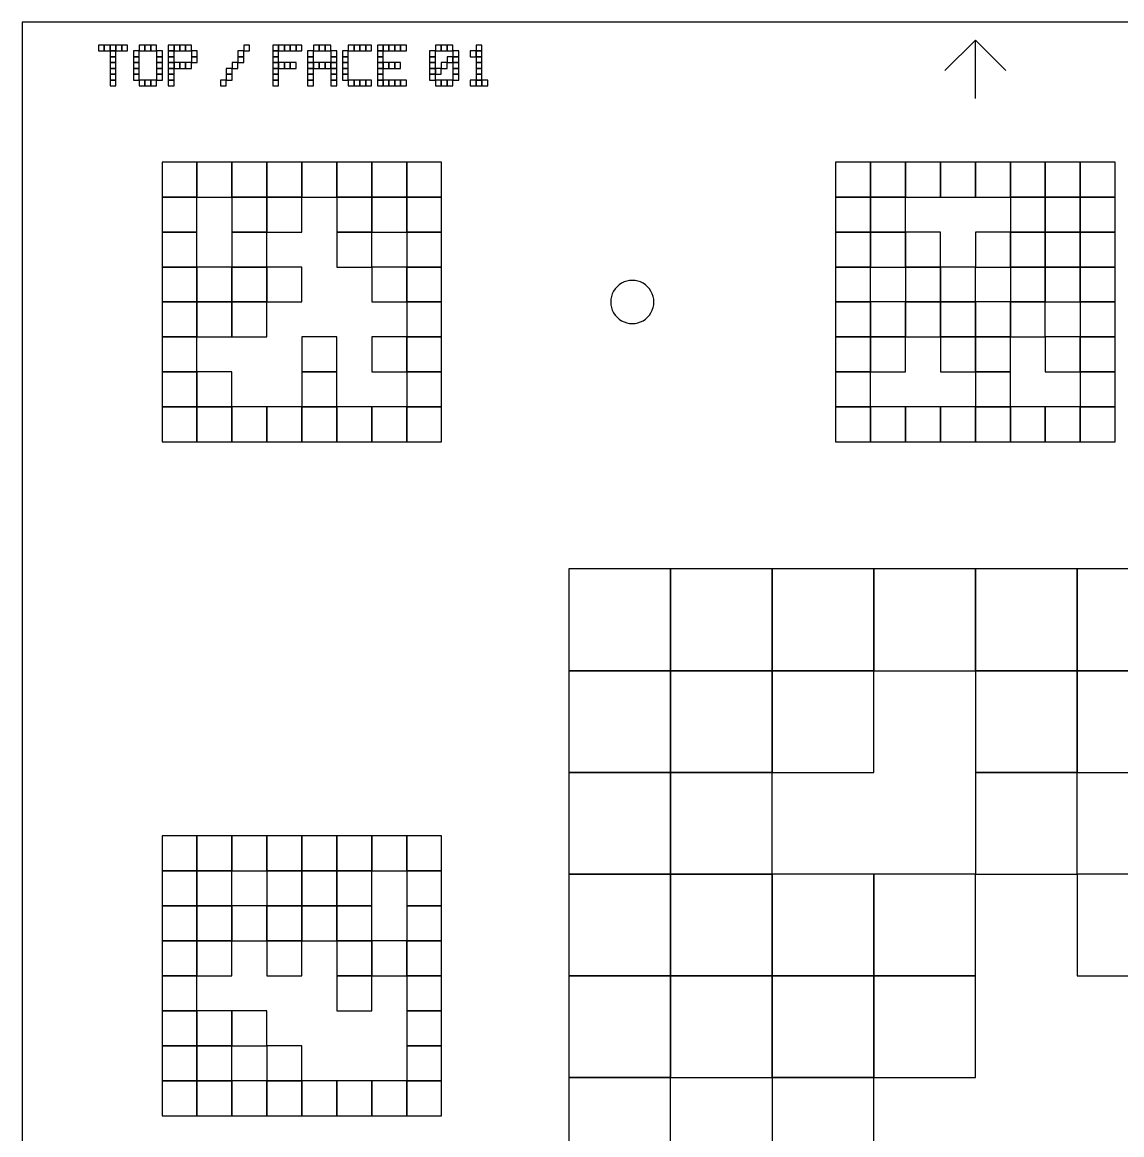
# Model space of a CAD drawing. Extents: x 0 to 490, y 0 to 320.
# Drawn here: x 0 to 86.5, y 232.5 to 320 of the extents above; entities that cross this region are included whole.
import ezdxf

# ---------------------------------------------------------------- set-up
doc = ezdxf.new("R2010")
doc.units = 0
for name, color, linetype in [('BLACK_POCKET', 7, 'CONTINUOUS'), ('BOARD_TEXT', 2, 'CONTINUOUS'), ('CUT', 1, 'CONTINUOUS'), ('MOUNT_HOLE', 5, 'CONTINUOUS'), ('ORIENTATION', 1, 'CONTINUOUS')]:
    doc.layers.add(name, color=color, linetype=linetype)

msp = doc.modelspace()

# ---------------------------------------------------------------- linework, layer by layer
at = {"layer": 'BLACK_POCKET'}
for p, q in [((13.75, 309), (11, 309)), ((11, 309), (11, 306.25)), ((13.75, 306.25), (13.75, 309)), ((16.5, 309), (13.75, 309)), ((13.75, 309), (13.75, 306.25)), ((16.5, 306.25), (16.5, 309)), ((19.25, 309), (16.5, 309)), ((16.5, 309), (16.5, 306.25)), ((19.25, 306.25), (19.25, 309)), ((22, 309), (19.25, 309)), ((19.25, 309), (19.25, 306.25)), ((22, 306.25), (22, 309)), ((24.75, 309), (22, 309)), ((22, 309), (22, 306.25)), ((24.75, 306.25), (24.75, 309)), ((27.5, 309), (24.75, 309)), ((24.75, 309), (24.75, 306.25)), ((27.5, 306.25), (27.5, 309)), ((30.25, 309), (27.5, 309)), ((27.5, 309), (27.5, 306.25)), ((30.25, 306.25), (30.25, 309)), ((33, 309), (30.25, 309)), ((30.25, 309), (30.25, 306.25)), ((33, 306.25), (33, 309)), ((66.75, 309), (64, 309)), ((64, 309), (64, 306.25)), ((66.75, 306.25), (66.75, 309)), ((69.5, 309), (66.75, 309)), ((66.75, 309), (66.75, 306.25)), ((69.5, 306.25), (69.5, 309)), ((72.25, 309), (69.5, 309)), ((69.5, 309), (69.5, 306.25)), ((72.25, 306.25), (72.25, 309)), ((75, 309), (72.25, 309)), ((72.25, 309), (72.25, 306.25)), ((75, 306.25), (75, 309)), ((77.75, 309), (75, 309)), ((75, 309), (75, 306.25)), ((77.75, 306.25), (77.75, 309)), ((80.5, 309), (77.75, 309)), ((77.75, 309), (77.75, 306.25)), ((80.5, 306.25), (80.5, 309)), ((83.25, 309), (80.5, 309)), ((80.5, 309), (80.5, 306.25)), ((83.25, 306.25), (83.25, 309)), ((86, 309), (83.25, 309)), ((83.25, 309), (83.25, 306.25)), ((86, 306.25), (86, 309)), ((11, 306.25), (13.75, 306.25)), ((13.75, 306.25), (11, 306.25)), ((11, 306.25), (11, 303.5)), ((13.75, 306.25), (16.5, 306.25)), ((13.75, 303.5), (13.75, 306.25)), ((16.5, 306.25), (19.25, 306.25)), ((19.25, 306.25), (16.5, 306.25)), ((16.5, 306.25), (16.5, 303.5)), ((19.25, 306.25), (22, 306.25)), ((19.25, 303.5), (19.25, 306.25)), ((22, 306.25), (19.25, 306.25)), ((19.25, 306.25), (19.25, 303.5)), ((22, 306.25), (24.75, 306.25)), ((22, 303.5), (22, 306.25)), ((24.75, 306.25), (27.5, 306.25)), ((27.5, 306.25), (24.75, 306.25)), ((24.75, 306.25), (24.75, 303.5)), ((27.5, 306.25), (30.25, 306.25)), ((27.5, 303.5), (27.5, 306.25)), ((30.25, 306.25), (27.5, 306.25)), ((27.5, 306.25), (27.5, 303.5)), ((30.25, 306.25), (33, 306.25)), ((30.25, 303.5), (30.25, 306.25)), ((33, 306.25), (30.25, 306.25)), ((30.25, 306.25), (30.25, 303.5)), ((33, 303.5), (33, 306.25)), ((64, 306.25), (66.75, 306.25)), ((66.75, 306.25), (64, 306.25)), ((64, 306.25), (64, 303.5)), ((66.75, 306.25), (69.5, 306.25)), ((66.75, 303.5), (66.75, 306.25)), ((69.5, 306.25), (66.75, 306.25)), ((66.75, 306.25), (66.75, 303.5)), ((69.5, 306.25), (72.25, 306.25)), ((69.5, 303.5), (69.5, 306.25)), ((72.25, 306.25), (75, 306.25)), ((75, 306.25), (77.75, 306.25)), ((77.75, 306.25), (80.5, 306.25)), ((80.5, 306.25), (77.75, 306.25)), ((77.75, 306.25), (77.75, 303.5)), ((80.5, 306.25), (83.25, 306.25)), ((80.5, 303.5), (80.5, 306.25)), ((83.25, 306.25), (80.5, 306.25)), ((80.5, 306.25), (80.5, 303.5)), ((83.25, 306.25), (86, 306.25)), ((83.25, 303.5), (83.25, 306.25)), ((86, 306.25), (83.25, 306.25)), ((83.25, 306.25), (83.25, 303.5)), ((86, 303.5), (86, 306.25)), ((11, 303.5), (13.75, 303.5)), ((13.75, 303.5), (11, 303.5)), ((11, 303.5), (11, 300.75)), ((13.75, 300.75), (13.75, 303.5)), ((16.5, 303.5), (19.25, 303.5)), ((19.25, 303.5), (16.5, 303.5)), ((16.5, 303.5), (16.5, 300.75)), ((19.25, 303.5), (22, 303.5)), ((19.25, 300.75), (19.25, 303.5)), ((24.75, 303.5), (27.5, 303.5)), ((27.5, 303.5), (24.75, 303.5)), ((24.75, 303.5), (24.75, 300.75)), ((27.5, 303.5), (30.25, 303.5)), ((27.5, 300.75), (27.5, 303.5)), ((30.25, 303.5), (33, 303.5)), ((33, 303.5), (30.25, 303.5)), ((30.25, 303.5), (30.25, 300.75)), ((33, 300.75), (33, 303.5)), ((64, 303.5), (66.75, 303.5)), ((66.75, 303.5), (64, 303.5)), ((64, 303.5), (64, 300.75)), ((66.75, 303.5), (69.5, 303.5)), ((66.75, 300.75), (66.75, 303.5)), ((69.5, 303.5), (66.75, 303.5)), ((66.75, 303.5), (66.75, 300.75)), ((69.5, 300.75), (69.5, 303.5)), ((72.25, 303.5), (69.5, 303.5)), ((69.5, 303.5), (69.5, 300.75)), ((72.25, 300.75), (72.25, 303.5)), ((77.75, 303.5), (75, 303.5)), ((75, 303.5), (75, 300.75)), ((77.75, 303.5), (80.5, 303.5)), ((77.75, 300.75), (77.75, 303.5)), ((80.5, 303.5), (77.75, 303.5)), ((77.75, 303.5), (77.75, 300.75)), ((80.5, 303.5), (83.25, 303.5)), ((80.5, 300.75), (80.5, 303.5)), ((83.25, 303.5), (80.5, 303.5)), ((80.5, 303.5), (80.5, 300.75)), ((83.25, 303.5), (86, 303.5)), ((83.25, 300.75), (83.25, 303.5)), ((86, 303.5), (83.25, 303.5)), ((83.25, 303.5), (83.25, 300.75)), ((86, 300.75), (86, 303.5)), ((11, 300.75), (13.75, 300.75)), ((13.75, 300.75), (11, 300.75)), ((11, 300.75), (11, 298)), ((13.75, 298), (13.75, 300.75)), ((16.5, 300.75), (13.75, 300.75)), ((13.75, 300.75), (13.75, 298)), ((16.5, 300.75), (19.25, 300.75)), ((16.5, 298), (16.5, 300.75)), ((19.25, 300.75), (16.5, 300.75)), ((16.5, 300.75), (16.5, 298)), ((19.25, 298), (19.25, 300.75)), ((22, 300.75), (19.25, 300.75)), ((19.25, 300.75), (19.25, 298)), ((22, 298), (22, 300.75)), ((24.75, 300.75), (27.5, 300.75)), ((30.25, 300.75), (27.5, 300.75)), ((27.5, 300.75), (27.5, 298)), ((30.25, 300.75), (33, 300.75)), ((30.25, 298), (30.25, 300.75)), ((33, 300.75), (30.25, 300.75)), ((30.25, 300.75), (30.25, 298)), ((33, 298), (33, 300.75)), ((64, 300.75), (66.75, 300.75)), ((66.75, 300.75), (64, 300.75)), ((64, 300.75), (64, 298)), ((66.75, 300.75), (69.5, 300.75)), ((66.75, 298), (66.75, 300.75)), ((69.5, 300.75), (72.25, 300.75)), ((72.25, 300.75), (69.5, 300.75)), ((69.5, 300.75), (69.5, 298)), ((72.25, 298), (72.25, 300.75)), ((75, 300.75), (72.25, 300.75)), ((72.25, 300.75), (72.25, 298)), ((75, 300.75), (77.75, 300.75)), ((75, 298), (75, 300.75)), ((77.75, 300.75), (80.5, 300.75)), ((80.5, 300.75), (77.75, 300.75)), ((77.75, 300.75), (77.75, 298)), ((80.5, 300.75), (83.25, 300.75)), ((80.5, 298), (80.5, 300.75)), ((83.25, 300.75), (80.5, 300.75)), ((80.5, 300.75), (80.5, 298)), ((83.25, 300.75), (86, 300.75)), ((83.25, 298), (83.25, 300.75)), ((86, 300.75), (83.25, 300.75)), ((83.25, 300.75), (83.25, 298)), ((86, 298), (86, 300.75)), ((11, 298), (13.75, 298)), ((13.75, 298), (11, 298)), ((11, 298), (11, 295.25)), ((13.75, 298), (16.5, 298)), ((13.75, 295.25), (13.75, 298)), ((16.5, 298), (13.75, 298)), ((13.75, 298), (13.75, 295.25)), ((16.5, 298), (19.25, 298)), ((16.5, 295.25), (16.5, 298)), ((19.25, 298), (16.5, 298)), ((16.5, 298), (16.5, 295.25)), ((19.25, 298), (22, 298)), ((19.25, 295.25), (19.25, 298)), ((27.5, 298), (30.25, 298)), ((30.25, 298), (33, 298)), ((33, 298), (30.25, 298)), ((30.25, 298), (30.25, 295.25)), ((33, 295.25), (33, 298)), ((64, 298), (66.75, 298)), ((66.75, 298), (64, 298)), ((64, 298), (64, 295.25)), ((66.75, 295.25), (66.75, 298)), ((69.5, 298), (66.75, 298)), ((66.75, 298), (66.75, 295.25)), ((69.5, 298), (72.25, 298)), ((69.5, 295.25), (69.5, 298)), ((72.25, 298), (69.5, 298)), ((69.5, 298), (69.5, 295.25)), ((72.25, 298), (75, 298)), ((72.25, 295.25), (72.25, 298)), ((75, 298), (72.25, 298)), ((72.25, 298), (72.25, 295.25)), ((75, 295.25), (75, 298)), ((77.75, 298), (75, 298)), ((75, 298), (75, 295.25)), ((77.75, 298), (80.5, 298)), ((77.75, 295.25), (77.75, 298)), ((80.5, 298), (77.75, 298)), ((77.75, 298), (77.75, 295.25)), ((80.5, 298), (83.25, 298)), ((80.5, 295.25), (80.5, 298)), ((83.25, 298), (86, 298)), ((86, 298), (83.25, 298)), ((83.25, 298), (83.25, 295.25)), ((86, 295.25), (86, 298)), ((11, 295.25), (13.75, 295.25)), ((13.75, 295.25), (11, 295.25)), ((11, 295.25), (11, 292.5)), ((13.75, 295.25), (16.5, 295.25)), ((13.75, 292.5), (13.75, 295.25)), ((16.5, 295.25), (19.25, 295.25)), ((24.75, 295.25), (22, 295.25)), ((22, 295.25), (22, 292.5)), ((24.75, 292.5), (24.75, 295.25)), ((30.25, 295.25), (27.5, 295.25)), ((27.5, 295.25), (27.5, 292.5)), ((30.25, 295.25), (33, 295.25)), ((30.25, 292.5), (30.25, 295.25)), ((33, 295.25), (30.25, 295.25)), ((30.25, 295.25), (30.25, 292.5)), ((33, 292.5), (33, 295.25)), ((64, 295.25), (66.75, 295.25)), ((66.75, 295.25), (64, 295.25)), ((64, 295.25), (64, 292.5)), ((66.75, 295.25), (69.5, 295.25)), ((66.75, 292.5), (66.75, 295.25)), ((69.5, 295.25), (66.75, 295.25)), ((66.75, 295.25), (66.75, 292.5)), ((69.5, 295.25), (72.25, 295.25)), ((69.5, 292.5), (69.5, 295.25)), ((72.25, 295.25), (75, 295.25)), ((75, 295.25), (72.25, 295.25)), ((72.25, 295.25), (72.25, 292.5)), ((75, 295.25), (77.75, 295.25)), ((75, 292.5), (75, 295.25)), ((77.75, 295.25), (75, 295.25)), ((75, 295.25), (75, 292.5)), ((77.75, 295.25), (80.5, 295.25)), ((77.75, 292.5), (77.75, 295.25)), ((83.25, 295.25), (80.5, 295.25)), ((80.5, 295.25), (80.5, 292.5)), ((83.25, 295.25), (86, 295.25)), ((83.25, 292.5), (83.25, 295.25)), ((86, 295.25), (83.25, 295.25)), ((83.25, 295.25), (83.25, 292.5)), ((86, 292.5), (86, 295.25)), ((11, 292.5), (13.75, 292.5)), ((13.75, 292.5), (11, 292.5)), ((11, 292.5), (11, 289.75)), ((13.75, 289.75), (13.75, 292.5)), ((16.5, 292.5), (13.75, 292.5)), ((13.75, 292.5), (13.75, 289.75)), ((16.5, 289.75), (16.5, 292.5)), ((22, 292.5), (24.75, 292.5)), ((24.75, 292.5), (22, 292.5)), ((22, 292.5), (22, 289.75)), ((24.75, 289.75), (24.75, 292.5)), ((27.5, 292.5), (30.25, 292.5)), ((30.25, 292.5), (33, 292.5)), ((33, 292.5), (30.25, 292.5)), ((30.25, 292.5), (30.25, 289.75)), ((33, 289.75), (33, 292.5)), ((64, 292.5), (66.75, 292.5)), ((66.75, 292.5), (64, 292.5)), ((64, 292.5), (64, 289.75)), ((66.75, 292.5), (69.5, 292.5)), ((66.75, 289.75), (66.75, 292.5)), ((72.25, 292.5), (75, 292.5)), ((75, 292.5), (77.75, 292.5)), ((77.75, 292.5), (75, 292.5)), ((75, 292.5), (75, 289.75)), ((77.75, 289.75), (77.75, 292.5)), ((80.5, 292.5), (83.25, 292.5)), ((83.25, 292.5), (86, 292.5)), ((86, 292.5), (83.25, 292.5)), ((83.25, 292.5), (83.25, 289.75)), ((86, 289.75), (86, 292.5)), ((11, 289.75), (13.75, 289.75)), ((13.75, 289.75), (11, 289.75)), ((11, 289.75), (11, 287)), ((13.75, 289.75), (16.5, 289.75)), ((13.75, 287), (13.75, 289.75)), ((16.5, 289.75), (13.75, 289.75)), ((13.75, 289.75), (13.75, 287)), ((16.5, 287), (16.5, 289.75)), ((19.25, 289.75), (16.5, 289.75)), ((16.5, 289.75), (16.5, 287)), ((19.25, 287), (19.25, 289.75)), ((22, 289.75), (19.25, 289.75)), ((19.25, 289.75), (19.25, 287)), ((22, 289.75), (24.75, 289.75)), ((22, 287), (22, 289.75)), ((24.75, 289.75), (22, 289.75)), ((22, 289.75), (22, 287)), ((24.75, 287), (24.75, 289.75)), ((27.5, 289.75), (24.75, 289.75)), ((24.75, 289.75), (24.75, 287)), ((27.5, 287), (27.5, 289.75)), ((30.25, 289.75), (27.5, 289.75)), ((27.5, 289.75), (27.5, 287)), ((30.25, 289.75), (33, 289.75)), ((30.25, 287), (30.25, 289.75)), ((33, 289.75), (30.25, 289.75)), ((30.25, 289.75), (30.25, 287)), ((33, 287), (33, 289.75)), ((64, 289.75), (66.75, 289.75)), ((66.75, 289.75), (64, 289.75)), ((64, 289.75), (64, 287)), ((66.75, 287), (66.75, 289.75)), ((69.5, 289.75), (66.75, 289.75)), ((66.75, 289.75), (66.75, 287)), ((69.5, 287), (69.5, 289.75)), ((72.25, 289.75), (69.5, 289.75)), ((69.5, 289.75), (69.5, 287)), ((72.25, 287), (72.25, 289.75)), ((75, 289.75), (72.25, 289.75)), ((72.25, 289.75), (72.25, 287)), ((75, 289.75), (77.75, 289.75)), ((75, 287), (75, 289.75)), ((77.75, 289.75), (75, 289.75)), ((75, 289.75), (75, 287)), ((77.75, 287), (77.75, 289.75)), ((80.5, 289.75), (77.75, 289.75)), ((77.75, 289.75), (77.75, 287)), ((80.5, 287), (80.5, 289.75)), ((83.25, 289.75), (80.5, 289.75)), ((80.5, 289.75), (80.5, 287)), ((83.25, 289.75), (86, 289.75)), ((83.25, 287), (83.25, 289.75)), ((86, 289.75), (83.25, 289.75)), ((83.25, 289.75), (83.25, 287)), ((86, 287), (86, 289.75)), ((11, 287), (13.75, 287)), ((13.75, 287), (16.5, 287)), ((16.5, 287), (19.25, 287)), ((19.25, 287), (22, 287)), ((22, 287), (24.75, 287)), ((24.75, 287), (27.5, 287)), ((27.5, 287), (30.25, 287)), ((30.25, 287), (33, 287)), ((64, 287), (66.75, 287)), ((66.75, 287), (69.5, 287)), ((69.5, 287), (72.25, 287)), ((72.25, 287), (75, 287)), ((75, 287), (77.75, 287)), ((77.75, 287), (80.5, 287)), ((80.5, 287), (83.25, 287)), ((83.25, 287), (86, 287)), ((51, 277), (43, 277)), ((43, 277), (43, 269)), ((51, 269), (51, 277)), ((59, 277), (51, 277)), ((51, 277), (51, 269)), ((59, 269), (59, 277)), ((67, 277), (59, 277)), ((59, 277), (59, 269)), ((67, 269), (67, 277)), ((75, 277), (67, 277)), ((67, 277), (67, 269)), ((75, 269), (75, 277)), ((83, 277), (75, 277)), ((75, 277), (75, 269)), ((83, 269), (83, 277)), ((91, 277), (83, 277)), ((83, 277), (83, 269)), ((43, 269), (51, 269)), ((51, 269), (43, 269)), ((43, 269), (43, 261)), ((51, 269), (59, 269)), ((51, 261), (51, 269)), ((59, 269), (51, 269)), ((51, 269), (51, 261)), ((59, 269), (67, 269)), ((59, 261), (59, 269)), ((67, 269), (59, 269)), ((59, 269), (59, 261)), ((67, 269), (75, 269)), ((67, 261), (67, 269)), ((75, 269), (83, 269)), ((83, 269), (75, 269)), ((75, 269), (75, 261)), ((83, 269), (91, 269)), ((83, 261), (83, 269)), ((91, 269), (83, 269)), ((83, 269), (83, 261)), ((43, 261), (51, 261)), ((51, 261), (43, 261)), ((43, 261), (43, 253)), ((51, 261), (59, 261)), ((51, 253), (51, 261)), ((59, 261), (51, 261)), ((51, 261), (51, 253)), ((59, 261), (67, 261)), ((59, 253), (59, 261)), ((75, 261), (83, 261)), ((83, 261), (75, 261)), ((75, 261), (75, 253)), ((83, 261), (91, 261)), ((83, 253), (83, 261)), ((13.75, 256), (11, 256)), ((11, 256), (11, 253.25)), ((13.75, 253.25), (13.75, 256)), ((16.5, 256), (13.75, 256)), ((13.75, 256), (13.75, 253.25)), ((16.5, 253.25), (16.5, 256)), ((19.25, 256), (16.5, 256)), ((16.5, 256), (16.5, 253.25)), ((19.25, 253.25), (19.25, 256)), ((22, 256), (19.25, 256)), ((19.25, 256), (19.25, 253.25)), ((22, 253.25), (22, 256)), ((24.75, 256), (22, 256)), ((22, 256), (22, 253.25)), ((24.75, 253.25), (24.75, 256)), ((27.5, 256), (24.75, 256)), ((24.75, 256), (24.75, 253.25)), ((27.5, 253.25), (27.5, 256)), ((30.25, 256), (27.5, 256)), ((27.5, 256), (27.5, 253.25)), ((30.25, 253.25), (30.25, 256)), ((33, 256), (30.25, 256)), ((30.25, 256), (30.25, 253.25)), ((33, 253.25), (33, 256)), ((11, 253.25), (13.75, 253.25)), ((13.75, 253.25), (11, 253.25)), ((11, 253.25), (11, 250.5)), ((13.75, 253.25), (16.5, 253.25)), ((13.75, 250.5), (13.75, 253.25)), ((16.5, 253.25), (13.75, 253.25)), ((13.75, 253.25), (13.75, 250.5)), ((16.5, 253.25), (19.25, 253.25)), ((16.5, 250.5), (16.5, 253.25)), ((19.25, 253.25), (22, 253.25)), ((22, 253.25), (19.25, 253.25)), ((19.25, 253.25), (19.25, 250.5)), ((22, 253.25), (24.75, 253.25)), ((22, 250.5), (22, 253.25)), ((24.75, 253.25), (22, 253.25)), ((22, 253.25), (22, 250.5)), ((24.75, 253.25), (27.5, 253.25)), ((24.75, 250.5), (24.75, 253.25)), ((27.5, 253.25), (24.75, 253.25)), ((24.75, 253.25), (24.75, 250.5)), ((27.5, 253.25), (30.25, 253.25)), ((27.5, 250.5), (27.5, 253.25)), ((30.25, 253.25), (33, 253.25)), ((33, 253.25), (30.25, 253.25)), ((30.25, 253.25), (30.25, 250.5)), ((33, 250.5), (33, 253.25)), ((43, 253), (51, 253)), ((51, 253), (43, 253)), ((43, 253), (43, 245)), ((51, 253), (59, 253)), ((51, 245), (51, 253)), ((59, 253), (51, 253)), ((51, 253), (51, 245)), ((59, 245), (59, 253)), ((67, 253), (59, 253)), ((59, 253), (59, 245)), ((67, 245), (67, 253)), ((75, 253), (67, 253)), ((67, 253), (67, 245)), ((75, 253), (83, 253)), ((75, 245), (75, 253)), ((91, 253), (83, 253)), ((83, 253), (83, 245)), ((11, 250.5), (13.75, 250.5)), ((13.75, 250.5), (11, 250.5)), ((11, 250.5), (11, 247.75)), ((13.75, 250.5), (16.5, 250.5)), ((13.75, 247.75), (13.75, 250.5)), ((16.5, 250.5), (13.75, 250.5)), ((13.75, 250.5), (13.75, 247.75)), ((16.5, 247.75), (16.5, 250.5)), ((19.25, 250.5), (16.5, 250.5)), ((16.5, 250.5), (16.5, 247.75)), ((19.25, 250.5), (22, 250.5)), ((19.25, 247.75), (19.25, 250.5)), ((22, 250.5), (19.25, 250.5)), ((19.25, 250.5), (19.25, 247.75)), ((22, 250.5), (24.75, 250.5)), ((22, 247.75), (22, 250.5)), ((24.75, 250.5), (22, 250.5)), ((22, 250.5), (22, 247.75)), ((24.75, 250.5), (27.5, 250.5)), ((24.75, 247.75), (24.75, 250.5)), ((27.5, 250.5), (24.75, 250.5)), ((24.75, 250.5), (24.75, 247.75)), ((27.5, 247.75), (27.5, 250.5)), ((30.25, 250.5), (33, 250.5)), ((33, 250.5), (30.25, 250.5)), ((30.25, 250.5), (30.25, 247.75)), ((33, 247.75), (33, 250.5)), ((11, 247.75), (13.75, 247.75)), ((13.75, 247.75), (11, 247.75)), ((11, 247.75), (11, 245)), ((13.75, 247.75), (16.5, 247.75)), ((13.75, 245), (13.75, 247.75)), ((16.5, 247.75), (13.75, 247.75)), ((13.75, 247.75), (13.75, 245)), ((16.5, 247.75), (19.25, 247.75)), ((16.5, 245), (16.5, 247.75)), ((19.25, 247.75), (22, 247.75)), ((22, 247.75), (19.25, 247.75)), ((19.25, 247.75), (19.25, 245)), ((22, 247.75), (24.75, 247.75)), ((22, 245), (22, 247.75)), ((24.75, 247.75), (27.5, 247.75)), ((27.5, 247.75), (24.75, 247.75)), ((24.75, 247.75), (24.75, 245)), ((27.5, 245), (27.5, 247.75)), ((30.25, 247.75), (27.5, 247.75)), ((27.5, 247.75), (27.5, 245)), ((30.25, 247.75), (33, 247.75)), ((30.25, 245), (30.25, 247.75)), ((33, 247.75), (30.25, 247.75)), ((30.25, 247.75), (30.25, 245)), ((33, 245), (33, 247.75)), ((11, 245), (13.75, 245)), ((13.75, 245), (11, 245)), ((11, 245), (11, 242.25)), ((13.75, 245), (16.5, 245)), ((13.75, 242.25), (13.75, 245)), ((19.25, 245), (22, 245)), ((24.75, 245), (27.5, 245)), ((27.5, 245), (24.75, 245)), ((24.75, 245), (24.75, 242.25)), ((27.5, 245), (30.25, 245)), ((27.5, 242.25), (27.5, 245)), ((30.25, 245), (33, 245)), ((33, 245), (30.25, 245)), ((30.25, 245), (30.25, 242.25)), ((33, 242.25), (33, 245)), ((43, 245), (51, 245)), ((51, 245), (43, 245)), ((43, 245), (43, 237)), ((51, 245), (59, 245)), ((51, 237), (51, 245)), ((59, 245), (51, 245)), ((51, 245), (51, 237)), ((59, 245), (67, 245)), ((59, 237), (59, 245)), ((67, 245), (59, 245)), ((59, 245), (59, 237)), ((67, 245), (75, 245)), ((67, 237), (67, 245)), ((75, 245), (67, 245)), ((67, 245), (67, 237)), ((75, 237), (75, 245)), ((83, 245), (91, 245)), ((11, 242.25), (13.75, 242.25)), ((13.75, 242.25), (11, 242.25)), ((11, 242.25), (11, 239.5)), ((13.75, 239.5), (13.75, 242.25)), ((16.5, 242.25), (13.75, 242.25)), ((13.75, 242.25), (13.75, 239.5)), ((16.5, 239.5), (16.5, 242.25)), ((19.25, 242.25), (16.5, 242.25)), ((16.5, 242.25), (16.5, 239.5)), ((19.25, 239.5), (19.25, 242.25)), ((24.75, 242.25), (27.5, 242.25)), ((30.25, 242.25), (33, 242.25)), ((33, 242.25), (30.25, 242.25)), ((30.25, 242.25), (30.25, 239.5)), ((33, 239.5), (33, 242.25)), ((11, 239.5), (13.75, 239.5)), ((13.75, 239.5), (11, 239.5)), ((11, 239.5), (11, 236.75)), ((13.75, 239.5), (16.5, 239.5)), ((13.75, 236.75), (13.75, 239.5)), ((16.5, 239.5), (13.75, 239.5)), ((13.75, 239.5), (13.75, 236.75)), ((16.5, 239.5), (19.25, 239.5)), ((16.5, 236.75), (16.5, 239.5)), ((22, 239.5), (19.25, 239.5)), ((19.25, 239.5), (19.25, 236.75)), ((22, 236.75), (22, 239.5)), ((30.25, 239.5), (33, 239.5)), ((33, 239.5), (30.25, 239.5)), ((30.25, 239.5), (30.25, 236.75)), ((33, 236.75), (33, 239.5)), ((11, 236.75), (13.75, 236.75)), ((13.75, 236.75), (11, 236.75)), ((11, 236.75), (11, 234)), ((13.75, 236.75), (16.5, 236.75)), ((13.75, 234), (13.75, 236.75)), ((16.5, 236.75), (13.75, 236.75)), ((13.75, 236.75), (13.75, 234)), ((16.5, 234), (16.5, 236.75)), ((19.25, 236.75), (16.5, 236.75)), ((16.5, 236.75), (16.5, 234)), ((19.25, 236.75), (22, 236.75)), ((19.25, 234), (19.25, 236.75)), ((22, 236.75), (19.25, 236.75)), ((19.25, 236.75), (19.25, 234)), ((22, 234), (22, 236.75)), ((24.75, 236.75), (22, 236.75)), ((22, 236.75), (22, 234)), ((24.75, 234), (24.75, 236.75)), ((27.5, 236.75), (24.75, 236.75)), ((24.75, 236.75), (24.75, 234)), ((27.5, 234), (27.5, 236.75)), ((30.25, 236.75), (27.5, 236.75)), ((27.5, 236.75), (27.5, 234)), ((30.25, 236.75), (33, 236.75)), ((30.25, 234), (30.25, 236.75)), ((33, 236.75), (30.25, 236.75)), ((30.25, 236.75), (30.25, 234)), ((33, 234), (33, 236.75)), ((43, 237), (51, 237)), ((51, 237), (43, 237)), ((43, 237), (43, 229)), ((51, 237), (59, 237)), ((51, 229), (51, 237)), ((59, 237), (67, 237)), ((67, 237), (59, 237)), ((59, 237), (59, 229)), ((67, 237), (75, 237)), ((67, 229), (67, 237)), ((11, 234), (13.75, 234)), ((13.75, 234), (16.5, 234)), ((16.5, 234), (19.25, 234)), ((19.25, 234), (22, 234)), ((22, 234), (24.75, 234)), ((24.75, 234), (27.5, 234)), ((27.5, 234), (30.25, 234)), ((30.25, 234), (33, 234))]:
    msp.add_line(p, q, dxfattribs=at)
at = {"layer": 'BOARD_TEXT'}
for p, q in [((6.457143, 318.2), (6, 318.2)), ((6, 318.2), (6, 317.742857)), ((6, 317.742857), (6.457143, 317.742857)), ((6.457143, 317.742857), (6.457143, 318.2)), ((6.914286, 318.2), (6.457143, 318.2)), ((6.457143, 318.2), (6.457143, 317.742857)), ((6.457143, 317.742857), (6.914286, 317.742857)), ((6.914286, 317.742857), (6.914286, 318.2)), ((7.371429, 318.2), (6.914286, 318.2)), ((6.914286, 318.2), (6.914286, 317.742857)), ((6.914286, 317.742857), (7.371429, 317.742857)), ((7.371429, 317.742857), (6.914286, 317.742857)), ((6.914286, 317.742857), (6.914286, 317.285714)), ((7.371429, 317.742857), (7.371429, 318.2)), ((7.828571, 318.2), (7.371429, 318.2)), ((7.371429, 318.2), (7.371429, 317.742857)), ((7.371429, 317.742857), (7.828571, 317.742857)), ((7.371429, 317.285714), (7.371429, 317.742857)), ((7.828571, 317.742857), (7.828571, 318.2)), ((8.285714, 318.2), (7.828571, 318.2)), ((7.828571, 318.2), (7.828571, 317.742857)), ((7.828571, 317.742857), (8.285714, 317.742857)), ((8.285714, 317.742857), (8.285714, 318.2)), ((9.2, 317.742857), (8.742857, 317.742857)), ((8.742857, 317.742857), (8.742857, 317.285714)), ((9.657143, 318.2), (9.2, 318.2)), ((9.2, 318.2), (9.2, 317.742857)), ((9.2, 317.742857), (9.657143, 317.742857)), ((9.2, 317.285714), (9.2, 317.742857)), ((9.657143, 317.742857), (9.657143, 318.2)), ((10.114286, 318.2), (9.657143, 318.2)), ((9.657143, 318.2), (9.657143, 317.742857)), ((9.657143, 317.742857), (10.114286, 317.742857)), ((10.114286, 317.742857), (10.114286, 318.2)), ((10.571429, 318.2), (10.114286, 318.2)), ((10.114286, 318.2), (10.114286, 317.742857)), ((10.114286, 317.742857), (10.571429, 317.742857)), ((10.571429, 317.742857), (10.571429, 318.2)), ((11.028571, 317.742857), (10.571429, 317.742857)), ((10.571429, 317.742857), (10.571429, 317.285714)), ((11.028571, 317.285714), (11.028571, 317.742857)), ((11.942857, 318.2), (11.485714, 318.2)), ((11.485714, 318.2), (11.485714, 317.742857)), ((11.485714, 317.742857), (11.942857, 317.742857)), ((11.942857, 317.742857), (11.485714, 317.742857)), ((11.485714, 317.742857), (11.485714, 317.285714)), ((11.942857, 317.742857), (11.942857, 318.2)), ((12.4, 318.2), (11.942857, 318.2)), ((11.942857, 318.2), (11.942857, 317.742857)), ((11.942857, 317.742857), (12.4, 317.742857)), ((11.942857, 317.285714), (11.942857, 317.742857)), ((12.4, 317.742857), (12.4, 318.2)), ((12.857143, 318.2), (12.4, 318.2)), ((12.4, 318.2), (12.4, 317.742857)), ((12.4, 317.742857), (12.857143, 317.742857)), ((12.857143, 317.742857), (12.857143, 318.2)), ((13.314286, 318.2), (12.857143, 318.2)), ((12.857143, 318.2), (12.857143, 317.742857)), ((12.857143, 317.742857), (13.314286, 317.742857)), ((13.314286, 317.742857), (13.314286, 318.2)), ((13.771429, 317.742857), (13.314286, 317.742857)), ((13.314286, 317.742857), (13.314286, 317.285714)), ((13.771429, 317.285714), (13.771429, 317.742857)), ((17.428571, 317.742857), (16.971429, 317.742857)), ((16.971429, 317.742857), (16.971429, 317.285714)), ((17.885714, 318.2), (17.428571, 318.2)), ((17.428571, 318.2), (17.428571, 317.742857)), ((17.428571, 317.742857), (17.885714, 317.742857)), ((17.428571, 317.285714), (17.428571, 317.742857)), ((17.885714, 317.742857), (17.885714, 318.2)), ((20.171429, 318.2), (19.714286, 318.2)), ((19.714286, 318.2), (19.714286, 317.742857)), ((19.714286, 317.742857), (20.171429, 317.742857)), ((20.171429, 317.742857), (19.714286, 317.742857)), ((19.714286, 317.742857), (19.714286, 317.285714)), ((20.171429, 317.742857), (20.171429, 318.2)), ((20.628571, 318.2), (20.171429, 318.2)), ((20.171429, 318.2), (20.171429, 317.742857)), ((20.171429, 317.742857), (20.628571, 317.742857)), ((20.171429, 317.285714), (20.171429, 317.742857)), ((20.628571, 317.742857), (20.628571, 318.2)), ((21.085714, 318.2), (20.628571, 318.2)), ((20.628571, 318.2), (20.628571, 317.742857)), ((20.628571, 317.742857), (21.085714, 317.742857)), ((21.085714, 317.742857), (21.085714, 318.2)), ((21.542857, 318.2), (21.085714, 318.2)), ((21.085714, 318.2), (21.085714, 317.742857)), ((21.085714, 317.742857), (21.542857, 317.742857)), ((21.542857, 317.742857), (21.542857, 318.2)), ((22, 318.2), (21.542857, 318.2)), ((21.542857, 318.2), (21.542857, 317.742857)), ((21.542857, 317.742857), (22, 317.742857)), ((22, 317.742857), (22, 318.2)), ((22.914286, 317.742857), (22.457143, 317.742857)), ((22.457143, 317.742857), (22.457143, 317.285714)), ((23.371429, 318.2), (22.914286, 318.2)), ((22.914286, 318.2), (22.914286, 317.742857)), ((22.914286, 317.742857), (23.371429, 317.742857)), ((22.914286, 317.285714), (22.914286, 317.742857)), ((23.371429, 317.742857), (23.371429, 318.2)), ((23.828571, 318.2), (23.371429, 318.2)), ((23.371429, 318.2), (23.371429, 317.742857)), ((23.371429, 317.742857), (23.828571, 317.742857)), ((23.828571, 317.742857), (23.828571, 318.2)), ((24.285714, 318.2), (23.828571, 318.2)), ((23.828571, 318.2), (23.828571, 317.742857)), ((23.828571, 317.742857), (24.285714, 317.742857)), ((24.285714, 317.742857), (24.285714, 318.2)), ((24.742857, 317.742857), (24.285714, 317.742857)), ((24.285714, 317.742857), (24.285714, 317.285714)), ((24.742857, 317.285714), (24.742857, 317.742857)), ((25.657143, 317.742857), (25.2, 317.742857)), ((25.2, 317.742857), (25.2, 317.285714)), ((26.114286, 318.2), (25.657143, 318.2)), ((25.657143, 318.2), (25.657143, 317.742857)), ((25.657143, 317.742857), (26.114286, 317.742857)), ((25.657143, 317.285714), (25.657143, 317.742857)), ((26.114286, 317.742857), (26.114286, 318.2)), ((26.571429, 318.2), (26.114286, 318.2)), ((26.114286, 318.2), (26.114286, 317.742857)), ((26.114286, 317.742857), (26.571429, 317.742857)), ((26.571429, 317.742857), (26.571429, 318.2)), ((27.028571, 318.2), (26.571429, 318.2)), ((26.571429, 318.2), (26.571429, 317.742857)), ((26.571429, 317.742857), (27.028571, 317.742857)), ((27.028571, 317.742857), (27.028571, 318.2)), ((27.485714, 318.2), (27.028571, 318.2)), ((27.028571, 318.2), (27.028571, 317.742857)), ((27.028571, 317.742857), (27.485714, 317.742857)), ((27.485714, 317.742857), (27.485714, 318.2)), ((28.4, 318.2), (27.942857, 318.2)), ((27.942857, 318.2), (27.942857, 317.742857)), ((27.942857, 317.742857), (28.4, 317.742857)), ((28.4, 317.742857), (27.942857, 317.742857)), ((27.942857, 317.742857), (27.942857, 317.285714)), ((28.4, 317.742857), (28.4, 318.2)), ((28.857143, 318.2), (28.4, 318.2)), ((28.4, 318.2), (28.4, 317.742857)), ((28.4, 317.742857), (28.857143, 317.742857)), ((28.4, 317.285714), (28.4, 317.742857)), ((28.857143, 317.742857), (28.857143, 318.2)), ((29.314286, 318.2), (28.857143, 318.2)), ((28.857143, 318.2), (28.857143, 317.742857)), ((28.857143, 317.742857), (29.314286, 317.742857)), ((29.314286, 317.742857), (29.314286, 318.2)), ((29.771429, 318.2), (29.314286, 318.2)), ((29.314286, 318.2), (29.314286, 317.742857)), ((29.314286, 317.742857), (29.771429, 317.742857)), ((29.771429, 317.742857), (29.771429, 318.2)), ((30.228571, 318.2), (29.771429, 318.2)), ((29.771429, 318.2), (29.771429, 317.742857)), ((29.771429, 317.742857), (30.228571, 317.742857)), ((30.228571, 317.742857), (30.228571, 318.2)), ((32.514286, 317.742857), (32.057143, 317.742857)), ((32.057143, 317.742857), (32.057143, 317.285714)), ((32.971429, 318.2), (32.514286, 318.2)), ((32.514286, 318.2), (32.514286, 317.742857)), ((32.514286, 317.742857), (32.971429, 317.742857)), ((32.514286, 317.285714), (32.514286, 317.742857)), ((32.971429, 317.742857), (32.971429, 318.2)), ((33.428571, 318.2), (32.971429, 318.2)), ((32.971429, 318.2), (32.971429, 317.742857)), ((32.971429, 317.742857), (33.428571, 317.742857)), ((33.428571, 317.742857), (33.428571, 318.2)), ((33.885714, 318.2), (33.428571, 318.2)), ((33.428571, 318.2), (33.428571, 317.742857)), ((33.428571, 317.742857), (33.885714, 317.742857)), ((33.885714, 317.742857), (33.885714, 318.2)), ((34.342857, 317.742857), (33.885714, 317.742857)), ((33.885714, 317.742857), (33.885714, 317.285714)), ((34.342857, 317.285714), (34.342857, 317.742857)), ((35.714286, 317.742857), (35.257143, 317.742857)), ((35.257143, 317.742857), (35.257143, 317.285714)), ((36.171429, 318.2), (35.714286, 318.2)), ((35.714286, 318.2), (35.714286, 317.742857)), ((35.714286, 317.742857), (36.171429, 317.742857)), ((35.714286, 317.285714), (35.714286, 317.742857)), ((36.171429, 317.742857), (35.714286, 317.742857)), ((35.714286, 317.742857), (35.714286, 317.285714)), ((36.171429, 317.742857), (36.171429, 318.2)), ((36.171429, 317.285714), (36.171429, 317.742857)), ((6.914286, 317.285714), (7.371429, 317.285714)), ((7.371429, 317.285714), (6.914286, 317.285714)), ((6.914286, 317.285714), (6.914286, 316.828571)), ((6.914286, 316.828571), (7.371429, 316.828571)), ((7.371429, 316.828571), (6.914286, 316.828571)), ((6.914286, 316.828571), (6.914286, 316.371429)), ((7.371429, 316.828571), (7.371429, 317.285714)), ((7.371429, 316.371429), (7.371429, 316.828571)), ((8.742857, 317.285714), (9.2, 317.285714)), ((9.2, 317.285714), (8.742857, 317.285714)), ((8.742857, 317.285714), (8.742857, 316.828571)), ((8.742857, 316.828571), (9.2, 316.828571)), ((9.2, 316.828571), (8.742857, 316.828571)), ((8.742857, 316.828571), (8.742857, 316.371429)), ((9.2, 316.828571), (9.2, 317.285714)), ((9.2, 316.371429), (9.2, 316.828571)), ((10.571429, 317.285714), (11.028571, 317.285714)), ((11.028571, 317.285714), (10.571429, 317.285714)), ((10.571429, 317.285714), (10.571429, 316.828571)), ((10.571429, 316.828571), (11.028571, 316.828571)), ((11.028571, 316.828571), (10.571429, 316.828571)), ((10.571429, 316.828571), (10.571429, 316.371429)), ((11.028571, 316.828571), (11.028571, 317.285714)), ((11.028571, 316.371429), (11.028571, 316.828571)), ((11.485714, 317.285714), (11.942857, 317.285714)), ((11.942857, 317.285714), (11.485714, 317.285714)), ((11.485714, 317.285714), (11.485714, 316.828571)), ((11.485714, 316.828571), (11.942857, 316.828571)), ((11.942857, 316.828571), (11.485714, 316.828571)), ((11.485714, 316.828571), (11.485714, 316.371429)), ((11.942857, 316.828571), (11.942857, 317.285714)), ((11.942857, 316.371429), (11.942857, 316.828571)), ((12.4, 316.828571), (11.942857, 316.828571)), ((11.942857, 316.828571), (11.942857, 316.371429)), ((12.4, 316.371429), (12.4, 316.828571)), ((12.857143, 316.828571), (12.4, 316.828571)), ((12.4, 316.828571), (12.4, 316.371429)), ((12.857143, 316.371429), (12.857143, 316.828571)), ((13.314286, 316.828571), (12.857143, 316.828571)), ((12.857143, 316.828571), (12.857143, 316.371429)), ((13.314286, 317.285714), (13.771429, 317.285714)), ((13.771429, 317.285714), (13.314286, 317.285714)), ((13.314286, 317.285714), (13.314286, 316.828571)), ((13.314286, 316.828571), (13.771429, 316.828571)), ((13.314286, 316.371429), (13.314286, 316.828571)), ((13.771429, 316.828571), (13.771429, 317.285714)), ((16.971429, 316.828571), (16.514286, 316.828571)), ((16.514286, 316.828571), (16.514286, 316.371429)), ((16.971429, 317.285714), (17.428571, 317.285714)), ((17.428571, 317.285714), (16.971429, 317.285714)), ((16.971429, 317.285714), (16.971429, 316.828571)), ((16.971429, 316.828571), (17.428571, 316.828571)), ((16.971429, 316.371429), (16.971429, 316.828571)), ((17.428571, 316.828571), (17.428571, 317.285714)), ((19.714286, 317.285714), (20.171429, 317.285714)), ((20.171429, 317.285714), (19.714286, 317.285714)), ((19.714286, 317.285714), (19.714286, 316.828571)), ((19.714286, 316.828571), (20.171429, 316.828571)), ((20.171429, 316.828571), (19.714286, 316.828571)), ((19.714286, 316.828571), (19.714286, 316.371429)), ((20.171429, 316.828571), (20.171429, 317.285714)), ((20.171429, 316.371429), (20.171429, 316.828571)), ((20.628571, 316.828571), (20.171429, 316.828571)), ((20.171429, 316.828571), (20.171429, 316.371429)), ((20.628571, 316.371429), (20.628571, 316.828571)), ((21.085714, 316.828571), (20.628571, 316.828571)), ((20.628571, 316.828571), (20.628571, 316.371429)), ((21.085714, 316.371429), (21.085714, 316.828571)), ((21.542857, 316.828571), (21.085714, 316.828571)), ((21.085714, 316.828571), (21.085714, 316.371429)), ((21.542857, 316.371429), (21.542857, 316.828571)), ((22.457143, 317.285714), (22.914286, 317.285714)), ((22.914286, 317.285714), (22.457143, 317.285714)), ((22.457143, 317.285714), (22.457143, 316.828571)), ((22.457143, 316.828571), (22.914286, 316.828571)), ((22.914286, 316.828571), (22.457143, 316.828571)), ((22.457143, 316.828571), (22.457143, 316.371429)), ((22.914286, 316.828571), (22.914286, 317.285714)), ((22.914286, 316.371429), (22.914286, 316.828571)), ((23.371429, 316.828571), (22.914286, 316.828571)), ((22.914286, 316.828571), (22.914286, 316.371429)), ((23.371429, 316.371429), (23.371429, 316.828571)), ((23.828571, 316.828571), (23.371429, 316.828571)), ((23.371429, 316.828571), (23.371429, 316.371429)), ((23.828571, 316.371429), (23.828571, 316.828571)), ((24.285714, 316.828571), (23.828571, 316.828571)), ((23.828571, 316.828571), (23.828571, 316.371429)), ((24.285714, 317.285714), (24.742857, 317.285714)), ((24.742857, 317.285714), (24.285714, 317.285714)), ((24.285714, 317.285714), (24.285714, 316.828571)), ((24.285714, 316.828571), (24.742857, 316.828571)), ((24.285714, 316.371429), (24.285714, 316.828571)), ((24.742857, 316.828571), (24.285714, 316.828571)), ((24.285714, 316.828571), (24.285714, 316.371429)), ((24.742857, 316.828571), (24.742857, 317.285714)), ((24.742857, 316.371429), (24.742857, 316.828571)), ((25.2, 317.285714), (25.657143, 317.285714)), ((25.657143, 317.285714), (25.2, 317.285714)), ((25.2, 317.285714), (25.2, 316.828571)), ((25.2, 316.828571), (25.657143, 316.828571)), ((25.657143, 316.828571), (25.2, 316.828571)), ((25.2, 316.828571), (25.2, 316.371429)), ((25.657143, 316.828571), (25.657143, 317.285714)), ((25.657143, 316.371429), (25.657143, 316.828571)), ((27.942857, 317.285714), (28.4, 317.285714)), ((28.4, 317.285714), (27.942857, 317.285714)), ((27.942857, 317.285714), (27.942857, 316.828571)), ((27.942857, 316.828571), (28.4, 316.828571)), ((28.4, 316.828571), (27.942857, 316.828571)), ((27.942857, 316.828571), (27.942857, 316.371429)), ((28.4, 316.828571), (28.4, 317.285714)), ((28.4, 316.371429), (28.4, 316.828571)), ((28.857143, 316.828571), (28.4, 316.828571)), ((28.4, 316.828571), (28.4, 316.371429)), ((28.857143, 316.371429), (28.857143, 316.828571)), ((29.314286, 316.828571), (28.857143, 316.828571)), ((28.857143, 316.828571), (28.857143, 316.371429)), ((29.314286, 316.371429), (29.314286, 316.828571)), ((29.771429, 316.828571), (29.314286, 316.828571)), ((29.314286, 316.828571), (29.314286, 316.371429)), ((29.771429, 316.371429), (29.771429, 316.828571)), ((32.057143, 317.285714), (32.514286, 317.285714)), ((32.514286, 317.285714), (32.057143, 317.285714)), ((32.057143, 317.285714), (32.057143, 316.828571)), ((32.057143, 316.828571), (32.514286, 316.828571)), ((32.514286, 316.828571), (32.057143, 316.828571)), ((32.057143, 316.828571), (32.057143, 316.371429)), ((32.514286, 316.828571), (32.514286, 317.285714)), ((32.514286, 316.371429), (32.514286, 316.828571)), ((33.428571, 316.828571), (32.971429, 316.828571)), ((32.971429, 316.828571), (32.971429, 316.371429)), ((33.885714, 317.285714), (33.428571, 317.285714)), ((33.428571, 317.285714), (33.428571, 316.828571)), ((33.428571, 316.828571), (33.885714, 316.828571)), ((33.428571, 316.371429), (33.428571, 316.828571)), ((33.885714, 317.285714), (34.342857, 317.285714)), ((33.885714, 316.828571), (33.885714, 317.285714)), ((34.342857, 317.285714), (33.885714, 317.285714)), ((33.885714, 317.285714), (33.885714, 316.828571)), ((33.885714, 316.828571), (34.342857, 316.828571)), ((34.342857, 316.828571), (33.885714, 316.828571)), ((33.885714, 316.828571), (33.885714, 316.371429)), ((34.342857, 316.828571), (34.342857, 317.285714)), ((34.342857, 316.371429), (34.342857, 316.828571)), ((35.257143, 317.285714), (35.714286, 317.285714)), ((35.714286, 317.285714), (36.171429, 317.285714)), ((36.171429, 317.285714), (35.714286, 317.285714)), ((35.714286, 317.285714), (35.714286, 316.828571)), ((35.714286, 316.828571), (36.171429, 316.828571)), ((36.171429, 316.828571), (35.714286, 316.828571)), ((35.714286, 316.828571), (35.714286, 316.371429)), ((36.171429, 316.828571), (36.171429, 317.285714)), ((36.171429, 316.371429), (36.171429, 316.828571)), ((6.914286, 316.371429), (7.371429, 316.371429)), ((7.371429, 316.371429), (6.914286, 316.371429)), ((6.914286, 316.371429), (6.914286, 315.914286)), ((6.914286, 315.914286), (7.371429, 315.914286)), ((7.371429, 315.914286), (6.914286, 315.914286)), ((6.914286, 315.914286), (6.914286, 315.457143)), ((7.371429, 315.914286), (7.371429, 316.371429)), ((7.371429, 315.457143), (7.371429, 315.914286)), ((8.742857, 316.371429), (9.2, 316.371429)), ((9.2, 316.371429), (8.742857, 316.371429)), ((8.742857, 316.371429), (8.742857, 315.914286)), ((8.742857, 315.914286), (9.2, 315.914286)), ((9.2, 315.914286), (8.742857, 315.914286)), ((8.742857, 315.914286), (8.742857, 315.457143)), ((9.2, 315.914286), (9.2, 316.371429)), ((9.2, 315.457143), (9.2, 315.914286)), ((10.571429, 316.371429), (11.028571, 316.371429)), ((11.028571, 316.371429), (10.571429, 316.371429)), ((10.571429, 316.371429), (10.571429, 315.914286)), ((10.571429, 315.914286), (11.028571, 315.914286)), ((11.028571, 315.914286), (10.571429, 315.914286)), ((10.571429, 315.914286), (10.571429, 315.457143)), ((11.028571, 315.914286), (11.028571, 316.371429)), ((11.028571, 315.457143), (11.028571, 315.914286)), ((11.485714, 316.371429), (11.942857, 316.371429)), ((11.942857, 316.371429), (11.485714, 316.371429)), ((11.485714, 316.371429), (11.485714, 315.914286)), ((11.485714, 315.914286), (11.942857, 315.914286)), ((11.942857, 315.914286), (11.485714, 315.914286)), ((11.485714, 315.914286), (11.485714, 315.457143)), ((11.942857, 316.371429), (12.4, 316.371429)), ((11.942857, 315.914286), (11.942857, 316.371429)), ((11.942857, 315.457143), (11.942857, 315.914286)), ((12.4, 316.371429), (12.857143, 316.371429)), ((12.857143, 316.371429), (13.314286, 316.371429)), ((16.514286, 316.371429), (16.057143, 316.371429)), ((16.057143, 316.371429), (16.057143, 315.914286)), ((16.057143, 315.914286), (16.514286, 315.914286)), ((16.514286, 315.914286), (16.057143, 315.914286)), ((16.057143, 315.914286), (16.057143, 315.457143)), ((16.514286, 316.371429), (16.971429, 316.371429)), ((16.514286, 315.914286), (16.514286, 316.371429)), ((16.514286, 315.457143), (16.514286, 315.914286)), ((19.714286, 316.371429), (20.171429, 316.371429)), ((20.171429, 316.371429), (19.714286, 316.371429)), ((19.714286, 316.371429), (19.714286, 315.914286)), ((19.714286, 315.914286), (20.171429, 315.914286)), ((20.171429, 315.914286), (19.714286, 315.914286)), ((19.714286, 315.914286), (19.714286, 315.457143)), ((20.171429, 316.371429), (20.628571, 316.371429)), ((20.171429, 315.914286), (20.171429, 316.371429)), ((20.171429, 315.457143), (20.171429, 315.914286)), ((20.628571, 316.371429), (21.085714, 316.371429)), ((21.085714, 316.371429), (21.542857, 316.371429)), ((22.457143, 316.371429), (22.914286, 316.371429)), ((22.914286, 316.371429), (22.457143, 316.371429)), ((22.457143, 316.371429), (22.457143, 315.914286)), ((22.457143, 315.914286), (22.914286, 315.914286)), ((22.914286, 315.914286), (22.457143, 315.914286)), ((22.457143, 315.914286), (22.457143, 315.457143)), ((22.914286, 316.371429), (23.371429, 316.371429)), ((22.914286, 315.914286), (22.914286, 316.371429)), ((22.914286, 315.457143), (22.914286, 315.914286)), ((23.371429, 316.371429), (23.828571, 316.371429)), ((23.828571, 316.371429), (24.285714, 316.371429)), ((24.285714, 316.371429), (24.742857, 316.371429)), ((24.742857, 316.371429), (24.285714, 316.371429)), ((24.285714, 316.371429), (24.285714, 315.914286)), ((24.285714, 315.914286), (24.742857, 315.914286)), ((24.742857, 315.914286), (24.285714, 315.914286)), ((24.285714, 315.914286), (24.285714, 315.457143)), ((24.742857, 315.914286), (24.742857, 316.371429)), ((24.742857, 315.457143), (24.742857, 315.914286)), ((25.2, 316.371429), (25.657143, 316.371429)), ((25.657143, 316.371429), (25.2, 316.371429)), ((25.2, 316.371429), (25.2, 315.914286)), ((25.2, 315.914286), (25.657143, 315.914286)), ((25.657143, 315.914286), (25.2, 315.914286)), ((25.2, 315.914286), (25.2, 315.457143)), ((25.657143, 315.914286), (25.657143, 316.371429)), ((25.657143, 315.457143), (25.657143, 315.914286)), ((27.942857, 316.371429), (28.4, 316.371429)), ((28.4, 316.371429), (27.942857, 316.371429)), ((27.942857, 316.371429), (27.942857, 315.914286)), ((27.942857, 315.914286), (28.4, 315.914286)), ((28.4, 315.914286), (27.942857, 315.914286)), ((27.942857, 315.914286), (27.942857, 315.457143)), ((28.4, 316.371429), (28.857143, 316.371429)), ((28.4, 315.914286), (28.4, 316.371429)), ((28.4, 315.457143), (28.4, 315.914286)), ((28.857143, 316.371429), (29.314286, 316.371429)), ((29.314286, 316.371429), (29.771429, 316.371429)), ((32.057143, 316.371429), (32.514286, 316.371429)), ((32.514286, 316.371429), (32.057143, 316.371429)), ((32.057143, 316.371429), (32.057143, 315.914286)), ((32.057143, 315.914286), (32.514286, 315.914286)), ((32.514286, 315.914286), (32.057143, 315.914286)), ((32.057143, 315.914286), (32.057143, 315.457143)), ((32.514286, 315.914286), (32.514286, 316.371429)), ((32.971429, 316.371429), (32.514286, 316.371429)), ((32.514286, 316.371429), (32.514286, 315.914286)), ((32.514286, 315.914286), (32.971429, 315.914286)), ((32.514286, 315.457143), (32.514286, 315.914286)), ((32.971429, 316.371429), (33.428571, 316.371429)), ((32.971429, 315.914286), (32.971429, 316.371429)), ((33.885714, 316.371429), (34.342857, 316.371429)), ((34.342857, 316.371429), (33.885714, 316.371429)), ((33.885714, 316.371429), (33.885714, 315.914286)), ((33.885714, 315.914286), (34.342857, 315.914286)), ((34.342857, 315.914286), (33.885714, 315.914286)), ((33.885714, 315.914286), (33.885714, 315.457143)), ((34.342857, 315.914286), (34.342857, 316.371429)), ((34.342857, 315.457143), (34.342857, 315.914286)), ((35.714286, 316.371429), (36.171429, 316.371429)), ((36.171429, 316.371429), (35.714286, 316.371429)), ((35.714286, 316.371429), (35.714286, 315.914286)), ((35.714286, 315.914286), (36.171429, 315.914286)), ((36.171429, 315.914286), (35.714286, 315.914286)), ((35.714286, 315.914286), (35.714286, 315.457143)), ((36.171429, 315.914286), (36.171429, 316.371429)), ((36.171429, 315.457143), (36.171429, 315.914286)), ((6.914286, 315.457143), (7.371429, 315.457143)), ((7.371429, 315.457143), (6.914286, 315.457143)), ((6.914286, 315.457143), (6.914286, 315)), ((6.914286, 315), (7.371429, 315)), ((7.371429, 315), (7.371429, 315.457143)), ((8.742857, 315.457143), (9.2, 315.457143)), ((9.657143, 315.457143), (9.2, 315.457143)), ((9.2, 315.457143), (9.2, 315)), ((9.2, 315), (9.657143, 315)), ((9.657143, 315), (9.657143, 315.457143)), ((10.114286, 315.457143), (9.657143, 315.457143)), ((9.657143, 315.457143), (9.657143, 315)), ((9.657143, 315), (10.114286, 315)), ((10.114286, 315), (10.114286, 315.457143)), ((10.571429, 315.457143), (10.114286, 315.457143)), ((10.114286, 315.457143), (10.114286, 315)), ((10.114286, 315), (10.571429, 315)), ((10.571429, 315.457143), (11.028571, 315.457143)), ((10.571429, 315), (10.571429, 315.457143)), ((11.485714, 315.457143), (11.942857, 315.457143)), ((11.942857, 315.457143), (11.485714, 315.457143)), ((11.485714, 315.457143), (11.485714, 315)), ((11.485714, 315), (11.942857, 315)), ((11.942857, 315), (11.942857, 315.457143)), ((16.057143, 315.457143), (15.6, 315.457143)), ((15.6, 315.457143), (15.6, 315)), ((15.6, 315), (16.057143, 315)), ((16.057143, 315.457143), (16.514286, 315.457143)), ((16.057143, 315), (16.057143, 315.457143)), ((19.714286, 315.457143), (20.171429, 315.457143)), ((20.171429, 315.457143), (19.714286, 315.457143)), ((19.714286, 315.457143), (19.714286, 315)), ((19.714286, 315), (20.171429, 315)), ((20.171429, 315), (20.171429, 315.457143)), ((22.457143, 315.457143), (22.914286, 315.457143)), ((22.914286, 315.457143), (22.457143, 315.457143)), ((22.457143, 315.457143), (22.457143, 315)), ((22.457143, 315), (22.914286, 315)), ((22.914286, 315), (22.914286, 315.457143)), ((24.285714, 315.457143), (24.742857, 315.457143)), ((24.742857, 315.457143), (24.285714, 315.457143)), ((24.285714, 315.457143), (24.285714, 315)), ((24.285714, 315), (24.742857, 315)), ((24.742857, 315), (24.742857, 315.457143)), ((25.2, 315.457143), (25.657143, 315.457143)), ((26.114286, 315.457143), (25.657143, 315.457143)), ((25.657143, 315.457143), (25.657143, 315)), ((25.657143, 315), (26.114286, 315)), ((26.114286, 315), (26.114286, 315.457143)), ((26.571429, 315.457143), (26.114286, 315.457143)), ((26.114286, 315.457143), (26.114286, 315)), ((26.114286, 315), (26.571429, 315)), ((26.571429, 315), (26.571429, 315.457143)), ((27.028571, 315.457143), (26.571429, 315.457143)), ((26.571429, 315.457143), (26.571429, 315)), ((26.571429, 315), (27.028571, 315)), ((27.028571, 315), (27.028571, 315.457143)), ((27.485714, 315.457143), (27.028571, 315.457143)), ((27.028571, 315.457143), (27.028571, 315)), ((27.028571, 315), (27.485714, 315)), ((27.485714, 315), (27.485714, 315.457143)), ((27.942857, 315.457143), (28.4, 315.457143)), ((28.4, 315.457143), (27.942857, 315.457143)), ((27.942857, 315.457143), (27.942857, 315)), ((27.942857, 315), (28.4, 315)), ((28.4, 315), (28.4, 315.457143)), ((28.857143, 315.457143), (28.4, 315.457143)), ((28.4, 315.457143), (28.4, 315)), ((28.4, 315), (28.857143, 315)), ((28.857143, 315), (28.857143, 315.457143)), ((29.314286, 315.457143), (28.857143, 315.457143)), ((28.857143, 315.457143), (28.857143, 315)), ((28.857143, 315), (29.314286, 315)), ((29.314286, 315), (29.314286, 315.457143)), ((29.771429, 315.457143), (29.314286, 315.457143)), ((29.314286, 315.457143), (29.314286, 315)), ((29.314286, 315), (29.771429, 315)), ((29.771429, 315), (29.771429, 315.457143)), ((30.228571, 315.457143), (29.771429, 315.457143)), ((29.771429, 315.457143), (29.771429, 315)), ((29.771429, 315), (30.228571, 315)), ((30.228571, 315), (30.228571, 315.457143)), ((32.057143, 315.457143), (32.514286, 315.457143)), ((32.971429, 315.457143), (32.514286, 315.457143)), ((32.514286, 315.457143), (32.514286, 315)), ((32.514286, 315), (32.971429, 315)), ((32.971429, 315), (32.971429, 315.457143)), ((33.428571, 315.457143), (32.971429, 315.457143)), ((32.971429, 315.457143), (32.971429, 315)), ((32.971429, 315), (33.428571, 315)), ((33.428571, 315), (33.428571, 315.457143)), ((33.885714, 315.457143), (33.428571, 315.457143)), ((33.428571, 315.457143), (33.428571, 315)), ((33.428571, 315), (33.885714, 315)), ((33.885714, 315.457143), (34.342857, 315.457143)), ((33.885714, 315), (33.885714, 315.457143)), ((35.714286, 315.457143), (35.257143, 315.457143)), ((35.257143, 315.457143), (35.257143, 315)), ((35.257143, 315), (35.714286, 315)), ((35.714286, 315.457143), (36.171429, 315.457143)), ((35.714286, 315), (35.714286, 315.457143)), ((36.171429, 315.457143), (35.714286, 315.457143)), ((35.714286, 315.457143), (35.714286, 315)), ((35.714286, 315), (36.171429, 315)), ((36.171429, 315), (36.171429, 315.457143)), ((36.628571, 315.457143), (36.171429, 315.457143)), ((36.171429, 315.457143), (36.171429, 315)), ((36.171429, 315), (36.628571, 315)), ((36.628571, 315), (36.628571, 315.457143))]:
    msp.add_line(p, q, dxfattribs=at)
at = {"layer": 'CUT'}
for p, q in [((150, 320), (0, 320)), ((0, 320), (0, 170))]:
    msp.add_line(p, q, dxfattribs=at)
at = {"layer": 'MOUNT_HOLE'}
for p, q in [((46.965106, 299.348701), (46.797918, 299.202082)), ((47.15, 299.472243), (46.965106, 299.348701)), ((47.349438, 299.570595), (47.15, 299.472243)), ((47.560008, 299.642074), (47.349438, 299.570595)), ((47.778105, 299.685456), (47.560008, 299.642074)), ((48, 299.7), (47.778105, 299.685456)), ((48.221895, 299.685456), (48, 299.7)), ((48.439992, 299.642074), (48.221895, 299.685456)), ((48.650562, 299.570595), (48.439992, 299.642074)), ((48.85, 299.472243), (48.650562, 299.570595)), ((49.034894, 299.348701), (48.85, 299.472243)), ((49.202082, 299.202082), (49.034894, 299.348701)), ((46.357926, 298.439992), (46.314544, 298.221895)), ((46.429405, 298.650562), (46.357926, 298.439992)), ((46.527757, 298.85), (46.429405, 298.650562)), ((46.651299, 299.034894), (46.527757, 298.85)), ((46.797918, 299.202082), (46.651299, 299.034894)), ((49.348701, 299.034894), (49.202082, 299.202082)), ((49.472243, 298.85), (49.348701, 299.034894)), ((49.570595, 298.650562), (49.472243, 298.85)), ((49.642074, 298.439992), (49.570595, 298.650562)), ((49.685456, 298.221895), (49.642074, 298.439992)), ((46.314544, 298.221895), (46.3, 298)), ((46.3, 298), (46.314544, 297.778105)), ((46.314544, 297.778105), (46.357926, 297.560008)), ((46.357926, 297.560008), (46.429405, 297.349438)), ((49.570595, 297.349438), (49.642074, 297.560008)), ((49.642074, 297.560008), (49.685456, 297.778105)), ((49.7, 298), (49.685456, 298.221895)), ((49.685456, 297.778105), (49.7, 298)), ((46.429405, 297.349438), (46.527757, 297.15)), ((46.527757, 297.15), (46.651299, 296.965106)), ((46.651299, 296.965106), (46.797918, 296.797918)), ((46.797918, 296.797918), (46.965106, 296.651299)), ((46.965106, 296.651299), (47.15, 296.527757)), ((48.85, 296.527757), (49.034894, 296.651299)), ((49.034894, 296.651299), (49.202082, 296.797918)), ((49.202082, 296.797918), (49.348701, 296.965106)), ((49.348701, 296.965106), (49.472243, 297.15)), ((49.472243, 297.15), (49.570595, 297.349438)), ((47.15, 296.527757), (47.349438, 296.429405)), ((47.349438, 296.429405), (47.560008, 296.357926)), ((47.560008, 296.357926), (47.778105, 296.314544)), ((47.778105, 296.314544), (48, 296.3)), ((48, 296.3), (48.221895, 296.314544)), ((48.221895, 296.314544), (48.439992, 296.357926)), ((48.439992, 296.357926), (48.650562, 296.429405)), ((48.650562, 296.429405), (48.85, 296.527757))]:
    msp.add_line(p, q, dxfattribs=at)
at = {"layer": 'ORIENTATION'}
for p, q in [((75, 318.6), (72.6, 316.2)), ((75, 314), (75, 318.6)), ((75, 318.6), (77.4, 316.2))]:
    msp.add_line(p, q, dxfattribs=at)

doc.saveas('drawing.dxf')
